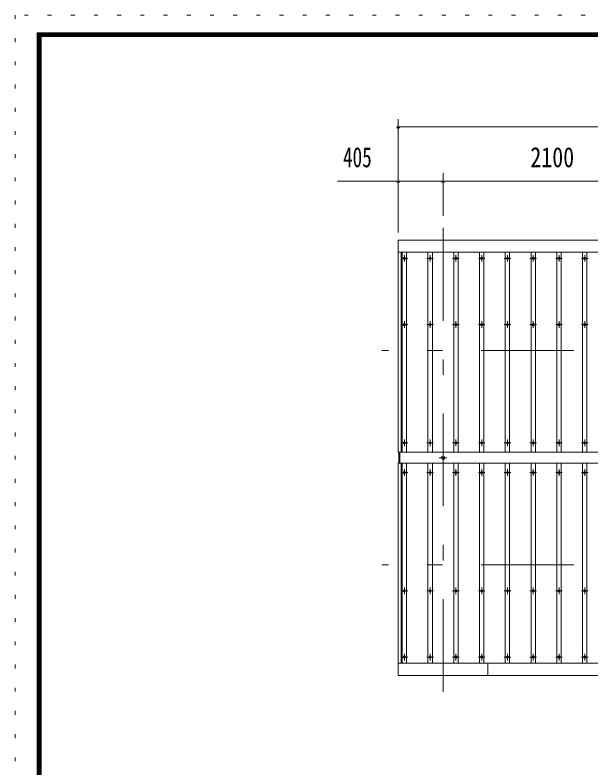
# Model space of a CAD drawing. Units: millimetres, scale not verified. Extents: x -30064 to 30064, y -14150 to 14150.
# Drawn here: x -10316 to -5103, y 7334 to 14150 of the extents above; entities that cross this region are included whole.
import ezdxf
from ezdxf.enums import TextEntityAlignment as Align

# ---------------------------------------------------------------- set-up
doc = ezdxf.new("R2010")
doc.units = ezdxf.units.MM
doc.header["$LTSCALE"] = 70
doc.linetypes.add('USER3', pattern=[24, 12, -5, 2, -5])
doc.linetypes.add('USER4', pattern=[3, 0.5, -2.5])
for name, color, linetype, lineweight in [('0-2_1-0BOLD', 7, 'Continuous', 18), ('0-3_1-2CENTER', 3, 'USER3', 18), ('0-4_1-4THIN', 4, 'Continuous', 18), ('0-5_1-5DIM', 3, 'Continuous', 18), ('0-C_F-F', 5, 'Continuous', 18), ('0-D_F-E_J_ADD', 5, 'USER4', 18)]:
    doc.layers.add(name, color=color, linetype=linetype, lineweight=lineweight)
doc.styles.add('ＭＳ ゴシック', font='')
doc.styles.get('ＭＳ ゴシック').set_extended_font_data('MS Gothic')

msp = doc.modelspace()

# ---------------------------------------------------------------- linework, layer by layer
at = {"layer": '0-2_1-0BOLD'}
for p, q in [((-6846.93, 12002.54), (1313.07, 12002.54)), ((-6821.92, 10193.06), (-6821.92, 12002.54)), ((-6841.93, 10193.06), (-6841.93, 10092.03)), ((-6831.93, 10092.03), (-6831.93, 10193.06)), ((-6821.92, 8282.54), (-6821.92, 10092.03)), ((1313.07, 8282.54), (-6846.93, 8282.54)), ((-6036.93, 8172.54), (-6036.93, 8282.54))]:
    msp.add_line(p, q, dxfattribs=at)
for points in [[(-6846.93, 10193.06), (-6846.93, 12112.54), (1313.07, 12112.54), (1313.07, 10193.06)], [(1313.07, 8172.54), (-6846.93, 8172.54), (-6846.93, 10092.03), (1313.07, 10092.03)]]:
    msp.add_lwpolyline(points, close=True, dxfattribs=at)
for centre, radius in [((-6791.93, 11947.54), 10), ((-6558.59, 11947.54), 10), ((-6325.26, 11947.54), 10), ((-6091.93, 11947.54), 10), ((-5858.59, 11947.54), 10), ((-5625.26, 11947.54), 10), ((-5391.93, 11947.54), 10), ((-5158.59, 11947.54), 10), ((-6791.93, 11347.54), 10), ((-6558.59, 11347.54), 10), ((-6325.26, 11347.54), 10), ((-6091.93, 11347.54), 10), ((-5858.59, 11347.54), 10), ((-5625.26, 11347.54), 10), ((-5391.93, 11347.54), 10), ((-5158.59, 11347.54), 10), ((-6791.93, 10277.54), 10), ((-6558.59, 10277.54), 10), ((-6325.26, 10277.54), 10), ((-6091.93, 10277.54), 10), ((-5858.59, 10277.54), 10), ((-5625.26, 10277.54), 10), ((-5391.93, 10277.54), 10), ((-5158.59, 10277.54), 10), ((-6441.93, 10142.54), 15), ((-6791.93, 10007.54), 10), ((-6558.59, 10007.54), 10), ((-6325.26, 10007.54), 10), ((-6091.93, 10007.54), 10), ((-5858.59, 10007.54), 10), ((-5625.26, 10007.54), 10), ((-5391.93, 10007.54), 10), ((-5158.59, 10007.54), 10), ((-6791.93, 8937.55), 10), ((-6558.59, 8937.55), 10), ((-6325.26, 8937.55), 10), ((-6091.93, 8937.55), 10), ((-5858.59, 8937.55), 10), ((-5625.26, 8937.55), 10), ((-5391.93, 8937.55), 10), ((-5158.59, 8937.55), 10), ((-6791.93, 8337.55), 10), ((-6558.59, 8337.55), 10), ((-6325.26, 8337.55), 10), ((-6091.93, 8337.55), 10), ((-5858.59, 8337.55), 10), ((-5625.26, 8337.55), 10), ((-5391.93, 8337.55), 10), ((-5158.59, 8337.55), 10)]:
    msp.add_circle(centre, radius, dxfattribs=at)
at = {"layer": '0-3_1-2CENTER'}
for p, q in [((-6441.93, 8022.54), (-6441.93, 12262.55)), ((-6821.93, 11947.54), (-6761.93, 11947.54)), ((-6791.93, 11977.54), (-6791.93, 11917.54)), ((-6588.6, 11947.54), (-6528.6, 11947.54)), ((-6558.59, 11977.54), (-6558.59, 11917.54)), ((-6355.26, 11947.54), (-6295.26, 11947.54)), ((-6325.26, 11977.54), (-6325.26, 11917.54)), ((-6121.93, 11947.54), (-6061.93, 11947.54)), ((-6091.93, 11977.54), (-6091.93, 11917.54)), ((-5888.6, 11947.54), (-5828.6, 11947.54)), ((-5858.59, 11977.54), (-5858.59, 11917.54)), ((-5655.26, 11947.54), (-5595.26, 11947.54)), ((-5625.26, 11977.54), (-5625.26, 11917.54)), ((-5421.93, 11947.54), (-5361.93, 11947.54)), ((-5391.93, 11977.54), (-5391.93, 11917.54)), ((-5188.6, 11947.54), (-5128.6, 11947.54)), ((-5158.59, 11977.54), (-5158.59, 11917.54)), ((-6821.93, 11347.54), (-6761.93, 11347.54)), ((-6791.93, 11317.54), (-6791.93, 11377.54)), ((-6528.6, 11347.54), (-6588.6, 11347.54)), ((-6558.59, 11377.54), (-6558.59, 11317.54)), ((-6355.26, 11347.54), (-6295.26, 11347.54)), ((-6325.26, 11317.54), (-6325.26, 11377.54)), ((-6061.93, 11347.54), (-6121.93, 11347.54)), ((-6091.93, 11377.54), (-6091.93, 11317.54)), ((-5888.6, 11347.54), (-5828.6, 11347.54)), ((-5858.59, 11317.54), (-5858.59, 11377.54)), ((-5595.26, 11347.54), (-5655.26, 11347.54)), ((-5625.26, 11377.54), (-5625.26, 11317.54)), ((-5421.93, 11347.54), (-5361.93, 11347.54)), ((-5391.93, 11317.54), (-5391.93, 11377.54)), ((-5128.6, 11347.54), (-5188.6, 11347.54)), ((-5158.59, 11377.54), (-5158.59, 11317.54)), ((1463.07, 11112.54), (-6996.93, 11112.54)), ((-6791.93, 10307.54), (-6791.93, 10247.54)), ((-6558.59, 10247.54), (-6558.59, 10307.54)), ((-6325.26, 10307.54), (-6325.26, 10247.54)), ((-6091.93, 10247.54), (-6091.93, 10307.54)), ((-5858.59, 10307.54), (-5858.59, 10247.54)), ((-5625.26, 10247.54), (-5625.26, 10307.54)), ((-5391.93, 10307.54), (-5391.93, 10247.54)), ((-5158.59, 10247.54), (-5158.59, 10307.54)), ((-6761.93, 10277.54), (-6821.93, 10277.54)), ((-6528.6, 10277.54), (-6588.6, 10277.54)), ((-6295.26, 10277.54), (-6355.26, 10277.54)), ((-6061.93, 10277.54), (-6121.93, 10277.54)), ((-5828.6, 10277.54), (-5888.6, 10277.54)), ((-5595.26, 10277.54), (-5655.26, 10277.54)), ((-5361.93, 10277.54), (-5421.93, 10277.54)), ((-5128.6, 10277.54), (-5188.6, 10277.54)), ((-6406.93, 10142.54), (-6476.93, 10142.54)), ((-6791.93, 10037.55), (-6791.93, 9977.55)), ((-6558.59, 9977.55), (-6558.59, 10037.55)), ((-6325.26, 10037.55), (-6325.26, 9977.55)), ((-6091.93, 9977.55), (-6091.93, 10037.55)), ((-5858.59, 10037.55), (-5858.59, 9977.55)), ((-5625.26, 9977.55), (-5625.26, 10037.55)), ((-5391.93, 10037.55), (-5391.93, 9977.55)), ((-5158.59, 9977.55), (-5158.59, 10037.55)), ((-6761.93, 10007.54), (-6821.93, 10007.54)), ((-6588.6, 10007.54), (-6528.6, 10007.54)), ((-6295.26, 10007.54), (-6355.26, 10007.54)), ((-6061.93, 10007.54), (-6121.93, 10007.54)), ((-5828.6, 10007.54), (-5888.6, 10007.54)), ((-5595.26, 10007.54), (-5655.26, 10007.54)), ((-5361.93, 10007.54), (-5421.93, 10007.54)), ((-5128.6, 10007.54), (-5188.6, 10007.54)), ((1463.07, 9172.54), (-6996.93, 9172.54)), ((-6821.93, 8937.55), (-6761.93, 8937.55)), ((-6791.93, 8967.55), (-6791.93, 8907.54)), ((-6528.6, 8937.55), (-6588.6, 8937.55)), ((-6558.59, 8907.54), (-6558.59, 8967.55)), ((-6355.26, 8937.55), (-6295.26, 8937.55)), ((-6325.26, 8967.55), (-6325.26, 8907.54)), ((-6061.93, 8937.55), (-6121.93, 8937.55)), ((-6091.93, 8907.54), (-6091.93, 8967.55)), ((-5888.6, 8937.55), (-5828.6, 8937.55)), ((-5858.59, 8967.55), (-5858.59, 8907.54)), ((-5595.26, 8937.55), (-5655.26, 8937.55)), ((-5625.26, 8907.54), (-5625.26, 8967.55)), ((-5421.93, 8937.55), (-5361.93, 8937.55)), ((-5391.93, 8967.55), (-5391.93, 8907.54)), ((-5128.6, 8937.55), (-5188.6, 8937.55)), ((-5158.59, 8907.54), (-5158.59, 8967.55)), ((-6761.93, 8337.55), (-6821.93, 8337.55)), ((-6791.93, 8367.55), (-6791.93, 8307.55)), ((-6528.6, 8337.55), (-6588.6, 8337.55)), ((-6558.59, 8307.55), (-6558.59, 8367.55)), ((-6295.26, 8337.55), (-6355.26, 8337.55)), ((-6325.26, 8367.55), (-6325.26, 8307.55)), ((-6061.93, 8337.55), (-6121.93, 8337.55)), ((-6091.93, 8307.55), (-6091.93, 8367.55)), ((-5828.6, 8337.55), (-5888.6, 8337.55)), ((-5858.59, 8367.55), (-5858.59, 8307.55)), ((-5595.26, 8337.55), (-5655.26, 8337.55)), ((-5625.26, 8307.55), (-5625.26, 8367.55)), ((-5361.93, 8337.55), (-5421.93, 8337.55)), ((-5391.93, 8367.55), (-5391.93, 8307.55)), ((-5128.6, 8337.55), (-5188.6, 8337.55)), ((-5158.59, 8307.55), (-5158.59, 8367.55))]:
    msp.add_line(p, q, dxfattribs=at)
at = {"layer": '0-4_1-4THIN'}
for p, q in [((-6811.93, 12002.54), (-6811.93, 10193.05)), ((-6771.93, 10193.05), (-6771.93, 12002.54)), ((-6578.6, 10193.05), (-6578.6, 12002.54)), ((-6538.6, 12002.54), (-6538.6, 10193.05)), ((-6345.26, 12002.54), (-6345.26, 10193.05)), ((-6305.27, 10193.05), (-6305.27, 12002.54)), ((-6111.93, 10193.05), (-6111.93, 12002.54)), ((-6071.93, 12002.54), (-6071.93, 10193.05)), ((-5878.6, 12002.54), (-5878.6, 10193.05)), ((-5838.6, 10193.05), (-5838.6, 12002.54)), ((-5645.26, 10193.05), (-5645.26, 12002.54)), ((-5605.27, 12002.54), (-5605.27, 10193.05)), ((-5411.93, 12002.54), (-5411.93, 10193.05)), ((-5371.93, 10193.05), (-5371.93, 12002.54)), ((-5178.6, 10193.05), (-5178.6, 12002.54)), ((-5138.6, 12002.54), (-5138.6, 10193.05)), ((-6811.93, 10092.04), (-6811.93, 8282.55)), ((-6771.93, 8282.55), (-6771.93, 10092.04)), ((-6578.6, 8282.55), (-6578.6, 10092.04)), ((-6538.6, 10092.04), (-6538.6, 8282.55)), ((-6345.26, 10092.04), (-6345.26, 8282.55)), ((-6305.27, 8282.55), (-6305.27, 10092.04)), ((-6111.93, 8282.55), (-6111.93, 10092.04)), ((-6071.93, 10092.04), (-6071.93, 8282.55)), ((-5878.6, 10092.04), (-5878.6, 8282.55)), ((-5838.6, 8282.55), (-5838.6, 10092.04)), ((-5645.26, 8282.55), (-5645.26, 10092.04)), ((-5605.27, 10092.04), (-5605.27, 8282.55)), ((-5411.93, 10092.04), (-5411.93, 8282.55)), ((-5371.93, 8282.55), (-5371.93, 10092.04)), ((-5178.6, 8282.55), (-5178.6, 10092.04)), ((-5138.6, 10092.04), (-5138.6, 8282.55))]:
    msp.add_line(p, q, dxfattribs=at)
at = {"layer": '0-5_1-5DIM'}
for p, q in [((-6846.93, 12182.54), (-6846.93, 13207.54)), ((-6832.93, 13137.54), (-6860.93, 13137.54)), ((-6846.93, 13137.54), (1313.07, 13137.54)), ((-6441.93, 12332.55), (-6441.93, 12717.54)), ((-6846.93, 12647.54), (-7396.43, 12647.54)), ((-6832.93, 12647.54), (-6860.93, 12647.54)), ((-6846.93, 12647.54), (-6441.93, 12647.54)), ((-6427.93, 12647.54), (-6455.93, 12647.54)), ((-6441.93, 12647.54), (-4341.93, 12647.54))]:
    msp.add_line(p, q, dxfattribs=at)
for centre in [(-6846.93, 13137.54), (-6846.93, 12647.54), (-6441.93, 12647.54)]:
    msp.add_arc(centre, 14, 180, 0, dxfattribs=at)
at = {"layer": '0-C_F-F'}
for points in [[(30063.62, -14150), (-10116.38, -14150), (-10116.38, 13990), (30063.62, 13990)], [(30060.12, -14146.5), (-10112.88, -14146.5), (-10112.88, 13986.5), (30060.12, 13986.5)], [(30056.62, -14143), (30056.62, 13983), (-10109.38, 13983), (-10109.38, -14143)], [(30053.12, -14139.5), (30053.12, 13979.5), (-10105.88, 13979.5), (-10105.88, -14139.5)], [(30049.62, -14136), (30049.62, 13976), (-10102.38, 13976), (-10102.38, -14136)], [(30046.12, -14132.5), (-10098.88, -14132.5), (-10098.88, 13972.5), (30046.12, 13972.5)], [(30042.62, -14129), (30042.62, 13969), (-10095.38, 13969), (-10095.38, -14129)], [(30039.12, -14125.5), (30039.12, 13965.5), (-10091.88, 13965.5), (-10091.88, -14125.5)], [(30035.62, -14122), (30035.62, 13962), (-10088.38, 13962), (-10088.38, -14122)], [(30032.12, -14118.5), (30032.12, 13958.5), (-10084.88, 13958.5), (-10084.88, -14118.5)], [(30028.62, -14115), (30028.62, 13955), (-10081.38, 13955), (-10081.38, -14115)]]:
    msp.add_lwpolyline(points, close=True, dxfattribs=at)
at = {"layer": '0-D_F-E_J_ADD'}
msp.add_lwpolyline([(1563.62, 5750), (1563.62, 14150), (-10316.38, 14150), (-10316.38, 5750)], close=True, dxfattribs=at)

# ---------------------------------------------------------------- texts
at = {"layer": '0-5_1-5DIM', "color": 7, "style": 'ＭＳ ゴシック'}
for s, width, p in [('405', 0.7, (-7347.61, 12717.55)), ('2100', 0.8, (-5651.47, 12717.54))]:
    msp.add_text(s, height=182.3, dxfattribs=dict(at, width=width)).set_placement(p, align=Align.BOTTOM_LEFT)

doc.saveas('drawing.dxf')
